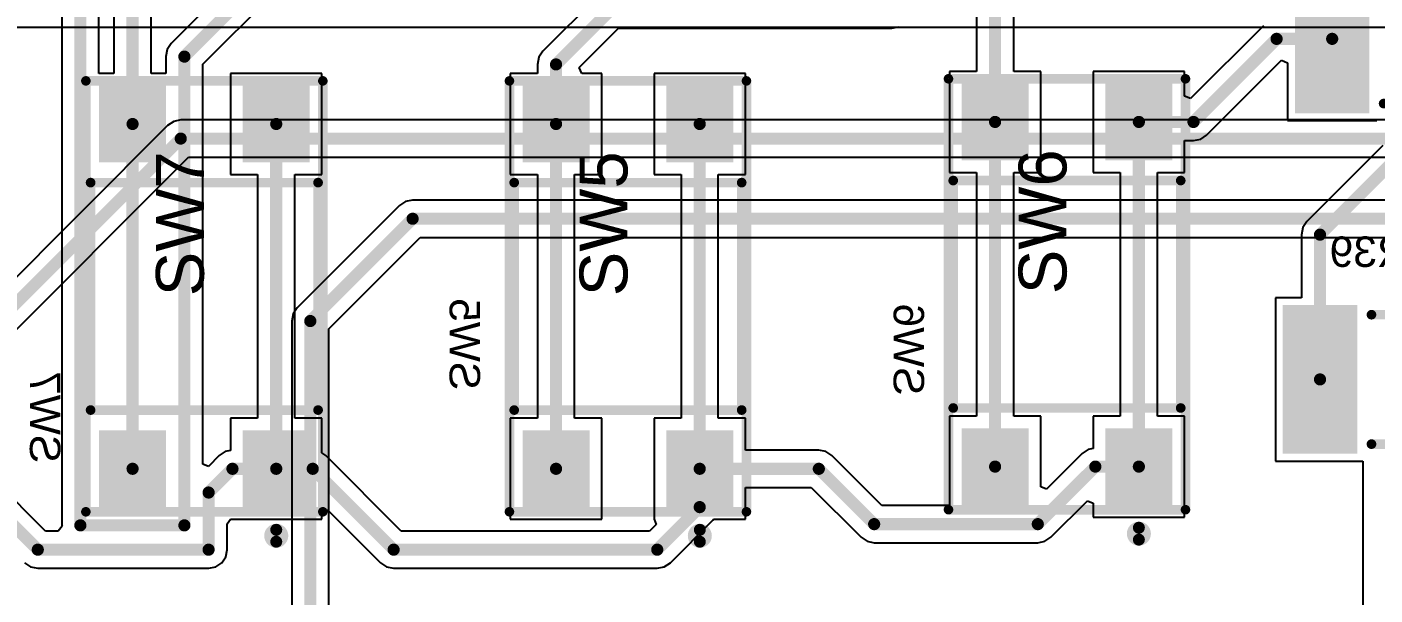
# Model space of a CAD drawing. Header units: inches. Extents: x -8.09 to -2.28, y -0.1 to 6.11.
# Drawn here: x -6.845 to -5.737, y 1.593 to 2.06 of the extents above; entities that cross this region are included whole.
import ezdxf

# ---------------------------------------------------------------- set-up
doc = ezdxf.new("R2010")
doc.units = ezdxf.units.IN
doc.header["$MEASUREMENT"] = 0
for name, color, linetype in [('BottomLayer', 5, 'Continuous'), ('Mechanical5', 56, 'Continuous'), ('TopLayer', 1, 'Continuous'), ('TopOverlay', 2, 'Continuous'), ('TopPaste', 8, 'Continuous'), ('TopSolder', 216, 'Continuous')]:
    doc.layers.add(name, color=color, linetype=linetype)
doc.styles.add('Arial', font='', dxfattribs={"height": 0.2})
doc.styles.get('Arial').set_extended_font_data('Arial')

# ---------------------------------------------------------------- blocks, each defined once
blk = doc.blocks.new('FP_TL3305AF260QG_MFG_28')
at = {"layer": 'TopLayer'}
for points in [[(-0.1732, 0.0866), (-0.1102, 0.0866), (-0.1102, 0.0315), (-0.1732, 0.0315)], [(0.1102, 0.0866), (0.1732, 0.0866), (0.1732, 0.0315), (0.1102, 0.0315)], [(-0.1732, -0.0315), (-0.1102, -0.0315), (-0.1102, -0.0866), (-0.1732, -0.0866)], [(0.1102, -0.0315), (0.1732, -0.0315), (0.1732, -0.0866), (0.1102, -0.0866)]]:
    blk.add_hatch(color=1, dxfattribs=at).paths.add_polyline_path(points)
at = {"layer": 'TopPaste'}
for points in [[(-0.1732, 0.0866), (-0.1102, 0.0866), (-0.1102, 0.0315), (-0.1732, 0.0315)], [(0.1102, 0.0866), (0.1732, 0.0866), (0.1732, 0.0315), (0.1102, 0.0315)], [(-0.1732, -0.0315), (-0.1102, -0.0315), (-0.1102, -0.0866), (-0.1732, -0.0866)], [(0.1102, -0.0315), (0.1732, -0.0315), (0.1732, -0.0866), (0.1102, -0.0866)]]:
    blk.add_hatch(color=8, dxfattribs=at).paths.add_polyline_path(points)
at = {"layer": 'TopSolder'}
for points in [[(-0.1732, 0.0866), (-0.1102, 0.0866), (-0.1102, 0.0315), (-0.1732, 0.0315)], [(0.1102, 0.0866), (0.1732, 0.0866), (0.1732, 0.0315), (0.1102, 0.0315)], [(-0.1732, -0.0315), (-0.1102, -0.0315), (-0.1102, -0.0866), (-0.1732, -0.0866)], [(0.1102, -0.0315), (0.1732, -0.0315), (0.1732, -0.0866), (0.1102, -0.0866)]]:
    blk.add_hatch(color=216, dxfattribs=at).paths.add_polyline_path(points)
at = {"layer": 'Mechanical5'}
for points in [[(-0.1772, 0.0974, 0.00787, 0.00787, 0), (-0.1772, -0.0974, 0.00787, 0.00787, 0)], [(-0.1772, 0.0974, 0.00787, 0.00787, 0), (0.1772, 0.0974, 0.00787, 0.00787, 0)], [(0.1772, 0.0974, 0.00787, 0.00787, 0), (0.1772, -0.0974, 0.00787, 0.00787, 0)], [(-0.1772, -0.0974, 0.00787, 0.00787, 0), (0.1772, -0.0974, 0.00787, 0.00787, 0)]]:
    blk.add_lwpolyline(points, format="xyseb", dxfattribs=at)
for points in [[(-0.1791, 0.0974, 0.00394, 0.00394, 1), (-0.1752, 0.0974, 0.00394, 0.00394, 1)], [(-0.1791, 0.0974, 0.00394, 0.00394, 1), (-0.1752, 0.0974, 0.00394, 0.00394, 1)], [(0.1752, 0.0974, 0.00394, 0.00394, 1), (0.1791, 0.0974, 0.00394, 0.00394, 1)], [(0.1752, 0.0974, 0.00394, 0.00394, 1), (0.1791, 0.0974, 0.00394, 0.00394, 1)], [(-0.1791, -0.0974, 0.00394, 0.00394, 1), (-0.1752, -0.0974, 0.00394, 0.00394, 1)], [(-0.1791, -0.0974, 0.00394, 0.00394, 1), (-0.1752, -0.0974, 0.00394, 0.00394, 1)], [(0.1752, -0.0974, 0.00394, 0.00394, 1), (0.1791, -0.0974, 0.00394, 0.00394, 1)], [(0.1752, -0.0974, 0.00394, 0.00394, 1), (0.1791, -0.0974, 0.00394, 0.00394, 1)]]:
    blk.add_lwpolyline(points, format="xyseb", close=True, dxfattribs=at)
at = {"layer": 'TopOverlay'}
for points in [[(-0.0935, 0.0935, 0.00787, 0.00787, 0), (-0.0935, -0.0935, 0.00787, 0.00787, 0)], [(-0.0935, 0.0935, 0.00787, 0.00787, 0), (0.0935, 0.0935, 0.00787, 0.00787, 0)], [(0.0935, 0.0935, 0.00787, 0.00787, 0), (0.0935, -0.0935, 0.00787, 0.00787, 0)], [(-0.0935, -0.0935, 0.00787, 0.00787, 0), (0.0935, -0.0935, 0.00787, 0.00787, 0)]]:
    blk.add_lwpolyline(points, format="xyseb", dxfattribs=at)
for points in [[(-0.0955, 0.0935, 0.00394, 0.00394, 1), (-0.0915, 0.0935, 0.00394, 0.00394, 1)], [(-0.0955, 0.0935, 0.00394, 0.00394, 1), (-0.0915, 0.0935, 0.00394, 0.00394, 1)], [(0.0915, 0.0935, 0.00394, 0.00394, 1), (0.0955, 0.0935, 0.00394, 0.00394, 1)], [(0.0915, 0.0935, 0.00394, 0.00394, 1), (0.0955, 0.0935, 0.00394, 0.00394, 1)], [(-0.1919, -0.0591, 0.00984, 0.00984, 1), (-0.2018, -0.0591, 0.00984, 0.00984, 1)], [(-0.2042, -0.0591, 0.00492, 0.00492, 1), (-0.1993, -0.0591, 0.00492, 0.00492, 1)], [(-0.1944, -0.0591, 0.00492, 0.00492, 1), (-0.1895, -0.0591, 0.00492, 0.00492, 1)], [(-0.0955, -0.0935, 0.00394, 0.00394, 1), (-0.0915, -0.0935, 0.00394, 0.00394, 1)], [(-0.0955, -0.0935, 0.00394, 0.00394, 1), (-0.0915, -0.0935, 0.00394, 0.00394, 1)], [(0.0915, -0.0935, 0.00394, 0.00394, 1), (0.0955, -0.0935, 0.00394, 0.00394, 1)], [(0.0915, -0.0935, 0.00394, 0.00394, 1), (0.0955, -0.0935, 0.00394, 0.00394, 1)]]:
    blk.add_lwpolyline(points, format="xyseb", close=True, dxfattribs=at)
at = {"layer": 'Mechanical5', "style": 'Arial'}
blk.add_text('SW7', height=0.03937, dxfattribs=at).set_placement((0, 0.0004))
blk = doc.blocks.new('FP_TL3305AF260QG_MFG_29')
at = {"layer": 'TopLayer'}
for points in [[(-0.1732, 0.0866), (-0.1102, 0.0866), (-0.1102, 0.0315), (-0.1732, 0.0315)], [(0.1102, 0.0866), (0.1732, 0.0866), (0.1732, 0.0315), (0.1102, 0.0315)], [(-0.1732, -0.0315), (-0.1102, -0.0315), (-0.1102, -0.0866), (-0.1732, -0.0866)], [(0.1102, -0.0315), (0.1732, -0.0315), (0.1732, -0.0866), (0.1102, -0.0866)]]:
    blk.add_hatch(color=1, dxfattribs=at).paths.add_polyline_path(points)
at = {"layer": 'TopPaste'}
for points in [[(-0.1732, 0.0866), (-0.1102, 0.0866), (-0.1102, 0.0315), (-0.1732, 0.0315)], [(0.1102, 0.0866), (0.1732, 0.0866), (0.1732, 0.0315), (0.1102, 0.0315)], [(-0.1732, -0.0315), (-0.1102, -0.0315), (-0.1102, -0.0866), (-0.1732, -0.0866)], [(0.1102, -0.0315), (0.1732, -0.0315), (0.1732, -0.0866), (0.1102, -0.0866)]]:
    blk.add_hatch(color=8, dxfattribs=at).paths.add_polyline_path(points)
at = {"layer": 'TopSolder'}
for points in [[(-0.1732, 0.0866), (-0.1102, 0.0866), (-0.1102, 0.0315), (-0.1732, 0.0315)], [(0.1102, 0.0866), (0.1732, 0.0866), (0.1732, 0.0315), (0.1102, 0.0315)], [(-0.1732, -0.0315), (-0.1102, -0.0315), (-0.1102, -0.0866), (-0.1732, -0.0866)], [(0.1102, -0.0315), (0.1732, -0.0315), (0.1732, -0.0866), (0.1102, -0.0866)]]:
    blk.add_hatch(color=216, dxfattribs=at).paths.add_polyline_path(points)
at = {"layer": 'Mechanical5'}
for points in [[(-0.1772, 0.0974, 0.00787, 0.00787, 0), (-0.1772, -0.0974, 0.00787, 0.00787, 0)], [(-0.1772, 0.0974, 0.00787, 0.00787, 0), (0.1772, 0.0974, 0.00787, 0.00787, 0)], [(0.1772, 0.0974, 0.00787, 0.00787, 0), (0.1772, -0.0974, 0.00787, 0.00787, 0)], [(-0.1772, -0.0974, 0.00787, 0.00787, 0), (0.1772, -0.0974, 0.00787, 0.00787, 0)]]:
    blk.add_lwpolyline(points, format="xyseb", dxfattribs=at)
for points in [[(-0.1791, 0.0974, 0.00394, 0.00394, 1), (-0.1752, 0.0974, 0.00394, 0.00394, 1)], [(-0.1791, 0.0974, 0.00394, 0.00394, 1), (-0.1752, 0.0974, 0.00394, 0.00394, 1)], [(0.1752, 0.0974, 0.00394, 0.00394, 1), (0.1791, 0.0974, 0.00394, 0.00394, 1)], [(0.1752, 0.0974, 0.00394, 0.00394, 1), (0.1791, 0.0974, 0.00394, 0.00394, 1)], [(-0.1791, -0.0974, 0.00394, 0.00394, 1), (-0.1752, -0.0974, 0.00394, 0.00394, 1)], [(-0.1791, -0.0974, 0.00394, 0.00394, 1), (-0.1752, -0.0974, 0.00394, 0.00394, 1)], [(0.1752, -0.0974, 0.00394, 0.00394, 1), (0.1791, -0.0974, 0.00394, 0.00394, 1)], [(0.1752, -0.0974, 0.00394, 0.00394, 1), (0.1791, -0.0974, 0.00394, 0.00394, 1)]]:
    blk.add_lwpolyline(points, format="xyseb", close=True, dxfattribs=at)
at = {"layer": 'TopOverlay'}
for points in [[(-0.0935, 0.0935, 0.00787, 0.00787, 0), (-0.0935, -0.0935, 0.00787, 0.00787, 0)], [(-0.0935, 0.0935, 0.00787, 0.00787, 0), (0.0935, 0.0935, 0.00787, 0.00787, 0)], [(0.0935, 0.0935, 0.00787, 0.00787, 0), (0.0935, -0.0935, 0.00787, 0.00787, 0)], [(-0.0935, -0.0935, 0.00787, 0.00787, 0), (0.0935, -0.0935, 0.00787, 0.00787, 0)]]:
    blk.add_lwpolyline(points, format="xyseb", dxfattribs=at)
for points in [[(-0.0955, 0.0935, 0.00394, 0.00394, 1), (-0.0915, 0.0935, 0.00394, 0.00394, 1)], [(-0.0955, 0.0935, 0.00394, 0.00394, 1), (-0.0915, 0.0935, 0.00394, 0.00394, 1)], [(0.0915, 0.0935, 0.00394, 0.00394, 1), (0.0955, 0.0935, 0.00394, 0.00394, 1)], [(0.0915, 0.0935, 0.00394, 0.00394, 1), (0.0955, 0.0935, 0.00394, 0.00394, 1)], [(-0.1919, -0.0591, 0.00984, 0.00984, 1), (-0.2018, -0.0591, 0.00984, 0.00984, 1)], [(-0.2042, -0.0591, 0.00492, 0.00492, 1), (-0.1993, -0.0591, 0.00492, 0.00492, 1)], [(-0.1944, -0.0591, 0.00492, 0.00492, 1), (-0.1895, -0.0591, 0.00492, 0.00492, 1)], [(-0.0955, -0.0935, 0.00394, 0.00394, 1), (-0.0915, -0.0935, 0.00394, 0.00394, 1)], [(-0.0955, -0.0935, 0.00394, 0.00394, 1), (-0.0915, -0.0935, 0.00394, 0.00394, 1)], [(0.0915, -0.0935, 0.00394, 0.00394, 1), (0.0955, -0.0935, 0.00394, 0.00394, 1)], [(0.0915, -0.0935, 0.00394, 0.00394, 1), (0.0955, -0.0935, 0.00394, 0.00394, 1)]]:
    blk.add_lwpolyline(points, format="xyseb", close=True, dxfattribs=at)
at = {"layer": 'Mechanical5', "style": 'Arial'}
blk.add_text('SW6', height=0.03937, dxfattribs=at).set_placement((0, 0.0004))
blk = doc.blocks.new('FP_TL3305AF260QG_MFG_30')
at = {"layer": 'TopLayer'}
for points in [[(-0.1732, 0.0866), (-0.1102, 0.0866), (-0.1102, 0.0315), (-0.1732, 0.0315)], [(0.1102, 0.0866), (0.1732, 0.0866), (0.1732, 0.0315), (0.1102, 0.0315)], [(-0.1732, -0.0315), (-0.1102, -0.0315), (-0.1102, -0.0866), (-0.1732, -0.0866)], [(0.1102, -0.0315), (0.1732, -0.0315), (0.1732, -0.0866), (0.1102, -0.0866)]]:
    blk.add_hatch(color=1, dxfattribs=at).paths.add_polyline_path(points)
at = {"layer": 'TopPaste'}
for points in [[(-0.1732, 0.0866), (-0.1102, 0.0866), (-0.1102, 0.0315), (-0.1732, 0.0315)], [(0.1102, 0.0866), (0.1732, 0.0866), (0.1732, 0.0315), (0.1102, 0.0315)], [(-0.1732, -0.0315), (-0.1102, -0.0315), (-0.1102, -0.0866), (-0.1732, -0.0866)], [(0.1102, -0.0315), (0.1732, -0.0315), (0.1732, -0.0866), (0.1102, -0.0866)]]:
    blk.add_hatch(color=8, dxfattribs=at).paths.add_polyline_path(points)
at = {"layer": 'TopSolder'}
for points in [[(-0.1732, 0.0866), (-0.1102, 0.0866), (-0.1102, 0.0315), (-0.1732, 0.0315)], [(0.1102, 0.0866), (0.1732, 0.0866), (0.1732, 0.0315), (0.1102, 0.0315)], [(-0.1732, -0.0315), (-0.1102, -0.0315), (-0.1102, -0.0866), (-0.1732, -0.0866)], [(0.1102, -0.0315), (0.1732, -0.0315), (0.1732, -0.0866), (0.1102, -0.0866)]]:
    blk.add_hatch(color=216, dxfattribs=at).paths.add_polyline_path(points)
at = {"layer": 'Mechanical5'}
for points in [[(-0.1772, 0.0974, 0.00787, 0.00787, 0), (-0.1772, -0.0974, 0.00787, 0.00787, 0)], [(-0.1772, 0.0974, 0.00787, 0.00787, 0), (0.1772, 0.0974, 0.00787, 0.00787, 0)], [(0.1772, 0.0974, 0.00787, 0.00787, 0), (0.1772, -0.0974, 0.00787, 0.00787, 0)], [(-0.1772, -0.0974, 0.00787, 0.00787, 0), (0.1772, -0.0974, 0.00787, 0.00787, 0)]]:
    blk.add_lwpolyline(points, format="xyseb", dxfattribs=at)
for points in [[(-0.1791, 0.0974, 0.00394, 0.00394, 1), (-0.1752, 0.0974, 0.00394, 0.00394, 1)], [(-0.1791, 0.0974, 0.00394, 0.00394, 1), (-0.1752, 0.0974, 0.00394, 0.00394, 1)], [(0.1752, 0.0974, 0.00394, 0.00394, 1), (0.1791, 0.0974, 0.00394, 0.00394, 1)], [(0.1752, 0.0974, 0.00394, 0.00394, 1), (0.1791, 0.0974, 0.00394, 0.00394, 1)], [(-0.1791, -0.0974, 0.00394, 0.00394, 1), (-0.1752, -0.0974, 0.00394, 0.00394, 1)], [(-0.1791, -0.0974, 0.00394, 0.00394, 1), (-0.1752, -0.0974, 0.00394, 0.00394, 1)], [(0.1752, -0.0974, 0.00394, 0.00394, 1), (0.1791, -0.0974, 0.00394, 0.00394, 1)], [(0.1752, -0.0974, 0.00394, 0.00394, 1), (0.1791, -0.0974, 0.00394, 0.00394, 1)]]:
    blk.add_lwpolyline(points, format="xyseb", close=True, dxfattribs=at)
at = {"layer": 'TopOverlay'}
for points in [[(-0.0935, 0.0935, 0.00787, 0.00787, 0), (-0.0935, -0.0935, 0.00787, 0.00787, 0)], [(-0.0935, 0.0935, 0.00787, 0.00787, 0), (0.0935, 0.0935, 0.00787, 0.00787, 0)], [(0.0935, 0.0935, 0.00787, 0.00787, 0), (0.0935, -0.0935, 0.00787, 0.00787, 0)], [(-0.0935, -0.0935, 0.00787, 0.00787, 0), (0.0935, -0.0935, 0.00787, 0.00787, 0)]]:
    blk.add_lwpolyline(points, format="xyseb", dxfattribs=at)
for points in [[(-0.0955, 0.0935, 0.00394, 0.00394, 1), (-0.0915, 0.0935, 0.00394, 0.00394, 1)], [(-0.0955, 0.0935, 0.00394, 0.00394, 1), (-0.0915, 0.0935, 0.00394, 0.00394, 1)], [(0.0915, 0.0935, 0.00394, 0.00394, 1), (0.0955, 0.0935, 0.00394, 0.00394, 1)], [(0.0915, 0.0935, 0.00394, 0.00394, 1), (0.0955, 0.0935, 0.00394, 0.00394, 1)], [(-0.1919, -0.0591, 0.00984, 0.00984, 1), (-0.2018, -0.0591, 0.00984, 0.00984, 1)], [(-0.2042, -0.0591, 0.00492, 0.00492, 1), (-0.1993, -0.0591, 0.00492, 0.00492, 1)], [(-0.1944, -0.0591, 0.00492, 0.00492, 1), (-0.1895, -0.0591, 0.00492, 0.00492, 1)], [(-0.0955, -0.0935, 0.00394, 0.00394, 1), (-0.0915, -0.0935, 0.00394, 0.00394, 1)], [(-0.0955, -0.0935, 0.00394, 0.00394, 1), (-0.0915, -0.0935, 0.00394, 0.00394, 1)], [(0.0915, -0.0935, 0.00394, 0.00394, 1), (0.0955, -0.0935, 0.00394, 0.00394, 1)], [(0.0915, -0.0935, 0.00394, 0.00394, 1), (0.0955, -0.0935, 0.00394, 0.00394, 1)]]:
    blk.add_lwpolyline(points, format="xyseb", close=True, dxfattribs=at)
at = {"layer": 'Mechanical5', "style": 'Arial'}
blk.add_text('SW5', height=0.03937, dxfattribs=at).set_placement((0, 0.0004))
blk = doc.blocks.new('RESC3226X70X40ML20T20_52')
at = {"layer": 'TopLayer'}
for points in [[(-0.0886, -0.0571), (-0.0886, 0.0571), (-0.0354, 0.0571), (-0.0354, -0.0571)], [(0.0354, -0.0571), (0.0354, 0.0571), (0.0886, 0.0571), (0.0886, -0.0571)]]:
    blk.add_hatch(color=1, dxfattribs=at).paths.add_polyline_path(points)
at = {"layer": 'TopPaste'}
for points in [[(-0.0886, -0.0571), (-0.0886, 0.0571), (-0.0354, 0.0571), (-0.0354, -0.0571)], [(0.0354, -0.0571), (0.0354, 0.0571), (0.0886, 0.0571), (0.0886, -0.0571)]]:
    blk.add_hatch(color=8, dxfattribs=at).paths.add_polyline_path(points)
at = {"layer": 'TopSolder'}
for points in [[(-0.0926, -0.0611), (-0.0926, 0.0611), (-0.0314, 0.0611), (-0.0314, -0.0611)], [(0.0314, -0.0611), (0.0314, 0.0611), (0.0926, 0.0611), (0.0926, -0.0611)]]:
    blk.add_hatch(color=216, dxfattribs=at).paths.add_polyline_path(points)
at = {"layer": 'TopOverlay'}
for points in [[(-0.0197, 0.0532, 0.00787, 0.00787, 0), (0.0197, 0.0532, 0.00787, 0.00787, 0)], [(-0.0197, -0.0532, 0.00787, 0.00787, 0), (0.0197, -0.0532, 0.00787, 0.00787, 0)]]:
    blk.add_lwpolyline(points, format="xyseb", dxfattribs=at)
for points in [[(-0.0217, 0.0532, 0.00394, 0.00394, 1), (-0.0177, 0.0532, 0.00394, 0.00394, 1)], [(0.0177, 0.0532, 0.00394, 0.00394, 1), (0.0217, 0.0532, 0.00394, 0.00394, 1)], [(-0.0217, -0.0532, 0.00394, 0.00394, 1), (-0.0177, -0.0532, 0.00394, 0.00394, 1)], [(0.0177, -0.0532, 0.00394, 0.00394, 1), (0.0217, -0.0532, 0.00394, 0.00394, 1)]]:
    blk.add_lwpolyline(points, format="xyseb", close=True, dxfattribs=at)
blk = doc.blocks.new('RESC3226X70X40ML20T20_54')
at = {"layer": 'TopLayer'}
for points in [[(-0.0886, -0.0571), (-0.0886, 0.0571), (-0.0354, 0.0571), (-0.0354, -0.0571)], [(0.0354, -0.0571), (0.0354, 0.0571), (0.0886, 0.0571), (0.0886, -0.0571)]]:
    blk.add_hatch(color=1, dxfattribs=at).paths.add_polyline_path(points)
at = {"layer": 'TopPaste'}
for points in [[(-0.0886, -0.0571), (-0.0886, 0.0571), (-0.0354, 0.0571), (-0.0354, -0.0571)], [(0.0354, -0.0571), (0.0354, 0.0571), (0.0886, 0.0571), (0.0886, -0.0571)]]:
    blk.add_hatch(color=8, dxfattribs=at).paths.add_polyline_path(points)
at = {"layer": 'TopSolder'}
for points in [[(-0.0926, -0.0611), (-0.0926, 0.0611), (-0.0314, 0.0611), (-0.0314, -0.0611)], [(0.0314, -0.0611), (0.0314, 0.0611), (0.0926, 0.0611), (0.0926, -0.0611)]]:
    blk.add_hatch(color=216, dxfattribs=at).paths.add_polyline_path(points)
at = {"layer": 'TopOverlay'}
for points in [[(-0.0197, 0.0532, 0.00787, 0.00787, 0), (0.0197, 0.0532, 0.00787, 0.00787, 0)], [(-0.0197, -0.0532, 0.00787, 0.00787, 0), (0.0197, -0.0532, 0.00787, 0.00787, 0)]]:
    blk.add_lwpolyline(points, format="xyseb", dxfattribs=at)
for points in [[(-0.0217, 0.0532, 0.00394, 0.00394, 1), (-0.0177, 0.0532, 0.00394, 0.00394, 1)], [(0.0177, 0.0532, 0.00394, 0.00394, 1), (0.0217, 0.0532, 0.00394, 0.00394, 1)], [(-0.0217, -0.0532, 0.00394, 0.00394, 1), (-0.0177, -0.0532, 0.00394, 0.00394, 1)], [(0.0177, -0.0532, 0.00394, 0.00394, 1), (0.0217, -0.0532, 0.00394, 0.00394, 1)]]:
    blk.add_lwpolyline(points, format="xyseb", close=True, dxfattribs=at)

msp = doc.modelspace()

# ---------------------------------------------------------------- linework, layer by layer
at = {"layer": 'BottomLayer'}
for p, q in [((-7.0168, 2.0597), (-5.5553, 2.0597)), ((-6.7293, 1.9788), (-7.7208, 0.9873)), ((-6.7243, 1.9821), (-6.7293, 1.9788)), ((-6.7185, 1.9833), (-6.7243, 1.9821)), ((-5.5601, 1.9833), (-6.7185, 1.9833)), ((-7.1348, 1.53), (-6.7121, 1.9527)), ((-6.7121, 1.9527), (-5.5653, 1.9527)), ((-6.5279, 1.9174), (-6.5338, 1.9162)), ((-5.6085, 1.9174), (-6.5279, 1.9174)), ((-6.5387, 1.9129), (-6.6228, 1.8288)), ((-6.5338, 1.9162), (-6.5387, 1.9129)), ((-6.5967, 1.8117), (-6.5216, 1.8868)), ((-6.5216, 1.8868), (-5.7223, 1.8868)), ((-6.6228, 1.8288), (-6.6261, 1.8239)), ((-6.6261, 1.8239), (-6.6273, 1.818)), ((-6.6273, 1.818), (-6.6273, 1.4933)), ((-6.5967, 1.4816), (-6.5967, 1.8117))]:
    msp.add_line(p, q, dxfattribs=at)
for points in [[(-7.71, 0.9765, 0.01, 0.01, 0), (-6.7185, 1.968, 0.01, 0.01, 0)], [(-6.7185, 1.968, 0.01, 0.01, 0), (-5.0725, 1.968, 0.01, 0.01, 0)], [(-6.612, 1.818, 0.01, 0.01, 0), (-6.5279, 1.9021, 0.01, 0.01, 0)], [(-6.5279, 1.9021, 0.01, 0.01, 0), (-5.6085, 1.9021, 0.01, 0.01, 0)], [(-6.612, 1.45, 0.01, 0.01, 0), (-6.612, 1.818, 0.01, 0.01, 0)]]:
    msp.add_lwpolyline(points, format="xyseb", dxfattribs=at)
for points in [[(-6.721, 1.968, 0.005, 0.005, 1), (-6.716, 1.968, 0.005, 0.005, 1)], [(-6.721, 1.968, 0.005, 0.005, 1), (-6.716, 1.968, 0.005, 0.005, 1)], [(-6.5304, 1.9021, 0.005, 0.005, 1), (-6.5254, 1.9021, 0.005, 0.005, 1)], [(-6.5304, 1.9021, 0.005, 0.005, 1), (-6.5254, 1.9021, 0.005, 0.005, 1)], [(-6.6145, 1.818, 0.005, 0.005, 1), (-6.6095, 1.818, 0.005, 0.005, 1)], [(-6.6145, 1.818, 0.005, 0.005, 1), (-6.6095, 1.818, 0.005, 0.005, 1)]]:
    msp.add_lwpolyline(points, format="xyseb", close=True, dxfattribs=at)
at = {"layer": 'TopLayer'}
for p, q in [((-6.7428, 2.0215), (-6.7428, 2.106)), ((-6.6562, 2.1164), (-6.7264, 2.0463)), ((-6.7734, 2.1022), (-6.7734, 2.0215)), ((-6.7003, 2.0291), (-6.6301, 2.0992)), ((-6.3758, 2.0848), (-6.4208, 2.0398)), ((-6.8163, 2.0727), (-6.8163, 1.65)), ((-6.7857, 2.0215), (-6.7857, 2.079)), ((-6.0643, 2.0799), (-6.0643, 2.0232)), ((-6.0338, 2.0232), (-6.0338, 2.0736)), ((-6.3909, 2.0265), (-6.3587, 2.0587)), ((-6.3587, 2.0587), (-6.1341, 2.0587)), ((-6.1341, 2.0587), (-6.1282, 2.0599)), ((-5.8285, 2.0608), (-5.8884, 2.001)), ((-6.7297, 2.0413), (-6.7308, 2.0354)), ((-6.7264, 2.0463), (-6.7297, 2.0413)), ((-6.4208, 2.0398), (-6.4241, 2.0349)), ((-6.7308, 2.0354), (-6.7308, 2.0215)), ((-6.7003, 1.7004), (-6.7003, 2.0291)), ((-6.4241, 2.0349), (-6.4253, 2.029)), ((-6.4253, 2.029), (-6.4253, 2.0215)), ((-5.8752, 1.9709), (-5.8136, 2.0325)), ((-5.8136, 2.0325), (-5.8086, 2.0304)), ((-5.8086, 2.0304), (-5.8086, 1.9829)), ((-6.7734, 2.0215), (-6.7857, 2.0215)), ((-6.7308, 2.0215), (-6.7428, 2.0215)), ((-6.6024, 2.0215), (-6.6776, 2.0215)), ((-6.6776, 2.0215), (-6.6776, 1.9385)), ((-6.6024, 1.9385), (-6.6024, 2.0215)), ((-6.4253, 2.0215), (-6.4476, 2.0215)), ((-6.4476, 2.0215), (-6.4476, 1.9385)), ((-6.3888, 2.0215), (-6.3909, 2.0265)), ((-6.3724, 2.0215), (-6.3888, 2.0215)), ((-6.3724, 1.9385), (-6.3724, 2.0215)), ((-6.2543, 2.0215), (-6.3294, 2.0215)), ((-6.3294, 2.0215), (-6.3294, 1.9385)), ((-6.2543, 1.9385), (-6.2543, 2.0215)), ((-6.0643, 2.0232), (-6.0866, 2.0232)), ((-6.0866, 2.0232), (-6.0866, 1.9402)), ((-6.0115, 2.0232), (-6.0338, 2.0232)), ((-6.0115, 1.9402), (-6.0115, 2.0232)), ((-5.8934, 2.0232), (-5.9685, 2.0232)), ((-5.9685, 2.0232), (-5.9685, 1.9402)), ((-5.8934, 2.003), (-5.8934, 2.0232)), ((-5.8884, 2.001), (-5.8934, 2.003)), ((-5.8086, 1.9829), (-5.7354, 1.9829)), ((-5.8934, 1.9402), (-5.8934, 1.9664)), ((-5.8934, 1.9664), (-5.886, 1.9664)), ((-5.886, 1.9664), (-5.8801, 1.9676)), ((-5.8801, 1.9676), (-5.8752, 1.9709)), ((-5.7303, 1.9623), (-5.7928, 1.8998)), ((-6.0866, 1.9402), (-6.0643, 1.9402)), ((-6.0643, 1.9402), (-6.0643, 1.7398)), ((-6.0338, 1.7398), (-6.0338, 1.9402)), ((-6.0338, 1.9402), (-6.0115, 1.9402)), ((-5.9685, 1.9402), (-5.9462, 1.9402)), ((-5.9462, 1.9402), (-5.9462, 1.7398)), ((-5.9157, 1.7398), (-5.9157, 1.9402)), ((-5.9157, 1.9402), (-5.8934, 1.9402)), ((-6.6776, 1.9385), (-6.6553, 1.9385)), ((-6.6553, 1.9385), (-6.6553, 1.738)), ((-6.6247, 1.738), (-6.6247, 1.9385)), ((-6.6247, 1.9385), (-6.6024, 1.9385)), ((-6.4476, 1.9385), (-6.4253, 1.9385)), ((-6.4253, 1.9385), (-6.4253, 1.738)), ((-6.3947, 1.738), (-6.3947, 1.9385)), ((-6.3947, 1.9385), (-6.3724, 1.9385)), ((-6.3294, 1.9385), (-6.3072, 1.9385)), ((-6.3072, 1.9385), (-6.3072, 1.738)), ((-6.2766, 1.738), (-6.2766, 1.9385)), ((-6.2766, 1.9385), (-6.2543, 1.9385)), ((-5.7928, 1.8998), (-5.7961, 1.8948)), ((-5.7961, 1.8948), (-5.7973, 1.889)), ((-5.7973, 1.889), (-5.7973, 1.8371)), ((-5.7973, 1.8371), (-5.8186, 1.8371)), ((-5.8186, 1.8371), (-5.8186, 1.7029)), ((-6.6553, 1.738), (-6.6776, 1.738)), ((-6.6776, 1.738), (-6.6776, 1.7115)), ((-6.6024, 1.738), (-6.6247, 1.738)), ((-6.6024, 1.7095), (-6.6024, 1.738)), ((-6.4253, 1.738), (-6.4476, 1.738)), ((-6.4476, 1.738), (-6.4476, 1.655)), ((-6.3724, 1.738), (-6.3947, 1.738)), ((-6.3724, 1.655), (-6.3724, 1.738)), ((-6.3072, 1.738), (-6.3294, 1.738)), ((-6.3294, 1.738), (-6.3294, 1.655)), ((-6.2543, 1.738), (-6.2766, 1.738)), ((-6.2543, 1.7118), (-6.2543, 1.738)), ((-6.0643, 1.7398), (-6.0866, 1.7398)), ((-6.0866, 1.7398), (-6.0866, 1.6663)), ((-6.0115, 1.7398), (-6.0338, 1.7398)), ((-6.0115, 1.6817), (-6.0115, 1.7398)), ((-5.9462, 1.7398), (-5.9685, 1.7398)), ((-5.9685, 1.7398), (-5.9685, 1.7132)), ((-5.8934, 1.7398), (-5.9157, 1.7398)), ((-5.8934, 1.6568), (-5.8934, 1.7398)), ((-6.6868, 1.7074), (-6.6956, 1.6985)), ((-6.6819, 1.7107), (-6.6868, 1.7074)), ((-6.6776, 1.7115), (-6.6819, 1.7107)), ((-6.5992, 1.7074), (-6.6024, 1.7095)), ((-6.5372, 1.6453), (-6.5992, 1.7074)), ((-6.194, 1.7118), (-6.2543, 1.7118)), ((-6.1881, 1.7107), (-6.194, 1.7118)), ((-6.1832, 1.7074), (-6.1881, 1.7107)), ((-6.1421, 1.6663), (-6.1832, 1.7074)), ((-5.9775, 1.7091), (-6.0069, 1.6798)), ((-5.9726, 1.7124), (-5.9775, 1.7091)), ((-5.9685, 1.7132), (-5.9726, 1.7124)), ((-6.8297, 1.6453), (-6.8885, 1.7041)), ((-6.6956, 1.6985), (-6.7003, 1.7004)), ((-5.8186, 1.7029), (-5.7467, 1.7029)), ((-5.7467, 1.7029), (-5.7467, 1.3122)), ((-6.2543, 1.655), (-6.2543, 1.6812)), ((-6.2543, 1.6812), (-6.2003, 1.6812)), ((-6.2003, 1.6812), (-6.1593, 1.6402)), ((-6.0069, 1.6798), (-6.0115, 1.6817)), ((-6.6024, 1.6608), (-6.5978, 1.6627)), ((-6.5978, 1.6627), (-6.5543, 1.6192)), ((-6.0866, 1.6663), (-6.1421, 1.6663)), ((-6.0032, 1.6402), (-5.9731, 1.6702)), ((-5.9731, 1.6702), (-5.9685, 1.6683)), ((-5.9685, 1.6683), (-5.9685, 1.6568)), ((-6.6803, 1.6512), (-6.6776, 1.655)), ((-6.6803, 1.63), (-6.6803, 1.6512)), ((-6.6776, 1.655), (-6.6024, 1.655)), ((-6.6024, 1.655), (-6.6024, 1.6608)), ((-6.4476, 1.655), (-6.3724, 1.655)), ((-6.3294, 1.655), (-6.3294, 1.655)), ((-6.3294, 1.655), (-6.3277, 1.6508)), ((-6.316, 1.6192), (-6.2811, 1.6542)), ((-6.2811, 1.6542), (-6.2805, 1.655)), ((-6.2805, 1.655), (-6.2543, 1.655)), ((-5.9685, 1.6568), (-5.8934, 1.6568)), ((-6.8193, 1.6453), (-6.8297, 1.6453)), ((-6.8161, 1.6492), (-6.8193, 1.6453)), ((-6.8163, 1.65), (-6.8161, 1.6492)), ((-6.3332, 1.6453), (-6.5372, 1.6453)), ((-6.3277, 1.6508), (-6.3332, 1.6453)), ((-6.1593, 1.6402), (-6.1543, 1.6369)), ((-6.0081, 1.6369), (-6.0032, 1.6402)), ((-6.6814, 1.6242), (-6.6803, 1.63)), ((-6.1543, 1.6369), (-6.1485, 1.6357)), ((-6.1485, 1.6357), (-6.014, 1.6357)), ((-6.014, 1.6357), (-6.0081, 1.6369)), ((-6.8469, 1.6192), (-6.8419, 1.6159)), ((-6.6897, 1.6159), (-6.6847, 1.6192)), ((-6.6847, 1.6192), (-6.6814, 1.6242)), ((-6.5543, 1.6192), (-6.5494, 1.6159)), ((-6.321, 1.6159), (-6.316, 1.6192)), ((-6.8419, 1.6159), (-6.836, 1.6147)), ((-6.836, 1.6147), (-6.6955, 1.6147)), ((-6.6955, 1.6147), (-6.6897, 1.6159)), ((-6.5494, 1.6159), (-6.5435, 1.6147)), ((-6.5435, 1.6147), (-6.3269, 1.6147)), ((-6.3269, 1.6147), (-6.321, 1.6159))]:
    msp.add_line(p, q, dxfattribs=at)
for points in [[(-6.7581, 1.98, 0.01, 0.01, 0), (-6.7581, 2.106, 0.01, 0.01, 0)], [(-6.7156, 2.0354, 0.01, 0.01, 0), (-6.6409, 2.1101, 0.01, 0.01, 0)], [(-6.801, 1.65, 0.01, 0.01, 0), (-6.801, 2.079, 0.01, 0.01, 0)], [(-6.0491, 1.9817, 0.01, 0.01, 0), (-6.0491, 2.0799, 0.01, 0.01, 0)], [(-6.41, 2.029, 0.01, 0.01, 0), (-6.365, 2.074, 0.01, 0.01, 0)], [(-5.886, 1.9817, 0.01, 0.01, 0), (-5.8177, 2.05, 0.01, 0.01, 0)], [(-5.8177, 2.05, 0.01, 0.01, 0), (-5.772, 2.05, 0.01, 0.01, 0)], [(-6.7156, 1.65, 0.01, 0.01, 0), (-6.7156, 2.0354, 0.01, 0.01, 0)], [(-6.41, 1.98, 0.01, 0.01, 0), (-6.41, 2.029, 0.01, 0.01, 0)], [(-6.7581, 1.6965, 0.01, 0.01, 0), (-6.7581, 1.98, 0.01, 0.01, 0)], [(-6.64, 1.6965, 0.01, 0.01, 0), (-6.64, 1.98, 0.01, 0.01, 0)], [(-6.41, 1.6965, 0.01, 0.01, 0), (-6.41, 1.98, 0.01, 0.01, 0)], [(-6.2919, 1.6965, 0.01, 0.01, 0), (-6.2919, 1.98, 0.01, 0.01, 0)], [(-6.0491, 1.6983, 0.01, 0.01, 0), (-6.0491, 1.9817, 0.01, 0.01, 0)], [(-5.9309, 1.6983, 0.01, 0.01, 0), (-5.9309, 1.9817, 0.01, 0.01, 0)], [(-5.9309, 1.9817, 0.01, 0.01, 0), (-5.886, 1.9817, 0.01, 0.01, 0)], [(-5.782, 1.889, 0.01, 0.01, 0), (-5.715, 1.956, 0.01, 0.01, 0)], [(-5.782, 1.77, 0.01, 0.01, 0), (-5.782, 1.889, 0.01, 0.01, 0)], [(-6.8993, 1.6933, 0.01, 0.01, 0), (-6.836, 1.63, 0.01, 0.01, 0)], [(-6.6955, 1.677, 0.01, 0.01, 0), (-6.676, 1.6965, 0.01, 0.01, 0)], [(-6.676, 1.6965, 0.01, 0.01, 0), (-6.64, 1.6965, 0.01, 0.01, 0)], [(-6.64, 1.6965, 0.01, 0.01, 0), (-6.61, 1.6965, 0.01, 0.01, 0)], [(-6.61, 1.6965, 0.01, 0.01, 0), (-6.5435, 1.63, 0.01, 0.01, 0)], [(-6.2919, 1.665, 0.01, 0.01, 0), (-6.2919, 1.6965, 0.01, 0.01, 0)], [(-6.2919, 1.6965, 0.01, 0.01, 0), (-6.194, 1.6965, 0.01, 0.01, 0)], [(-6.194, 1.6965, 0.01, 0.01, 0), (-6.1485, 1.651, 0.01, 0.01, 0)], [(-6.014, 1.651, 0.01, 0.01, 0), (-5.9667, 1.6983, 0.01, 0.01, 0)], [(-5.9667, 1.6983, 0.01, 0.01, 0), (-5.9309, 1.6983, 0.01, 0.01, 0)], [(-6.6955, 1.63, 0.01, 0.01, 0), (-6.6955, 1.677, 0.01, 0.01, 0)], [(-6.3269, 1.63, 0.01, 0.01, 0), (-6.2919, 1.665, 0.01, 0.01, 0)], [(-6.801, 1.65, 0.01, 0.01, 0), (-6.7156, 1.65, 0.01, 0.01, 0)], [(-6.1485, 1.651, 0.01, 0.01, 0), (-6.014, 1.651, 0.01, 0.01, 0)], [(-6.836, 1.63, 0.01, 0.01, 0), (-6.6955, 1.63, 0.01, 0.01, 0)], [(-6.5435, 1.63, 0.01, 0.01, 0), (-6.3269, 1.63, 0.01, 0.01, 0)]]:
    msp.add_lwpolyline(points, format="xyseb", dxfattribs=at)
for points in [[(-5.8202, 2.05, 0.005, 0.005, 1), (-5.8152, 2.05, 0.005, 0.005, 1)], [(-5.8202, 2.05, 0.005, 0.005, 1), (-5.8152, 2.05, 0.005, 0.005, 1)], [(-5.7745, 2.05, 0.005, 0.005, 1), (-5.7695, 2.05, 0.005, 0.005, 1)], [(-6.718, 2.0354, 0.005, 0.005, 1), (-6.713, 2.0354, 0.005, 0.005, 1)], [(-6.718, 2.0354, 0.005, 0.005, 1), (-6.713, 2.0354, 0.005, 0.005, 1)], [(-6.4125, 2.029, 0.005, 0.005, 1), (-6.4075, 2.029, 0.005, 0.005, 1)], [(-6.4125, 2.029, 0.005, 0.005, 1), (-6.4075, 2.029, 0.005, 0.005, 1)], [(-6.7606, 1.98, 0.005, 0.005, 1), (-6.7556, 1.98, 0.005, 0.005, 1)], [(-6.7606, 1.98, 0.005, 0.005, 1), (-6.7556, 1.98, 0.005, 0.005, 1)], [(-6.6425, 1.98, 0.005, 0.005, 1), (-6.6375, 1.98, 0.005, 0.005, 1)], [(-6.4125, 1.98, 0.005, 0.005, 1), (-6.4075, 1.98, 0.005, 0.005, 1)], [(-6.4125, 1.98, 0.005, 0.005, 1), (-6.4075, 1.98, 0.005, 0.005, 1)], [(-6.2944, 1.98, 0.005, 0.005, 1), (-6.2894, 1.98, 0.005, 0.005, 1)], [(-6.0516, 1.9817, 0.005, 0.005, 1), (-6.0466, 1.9817, 0.005, 0.005, 1)], [(-6.0516, 1.9817, 0.005, 0.005, 1), (-6.0466, 1.9817, 0.005, 0.005, 1)], [(-5.9334, 1.9817, 0.005, 0.005, 1), (-5.9284, 1.9817, 0.005, 0.005, 1)], [(-5.9334, 1.9817, 0.005, 0.005, 1), (-5.9284, 1.9817, 0.005, 0.005, 1)], [(-5.8885, 1.9817, 0.005, 0.005, 1), (-5.8835, 1.9817, 0.005, 0.005, 1)], [(-5.8885, 1.9817, 0.005, 0.005, 1), (-5.8835, 1.9817, 0.005, 0.005, 1)], [(-5.7845, 1.889, 0.005, 0.005, 1), (-5.7795, 1.889, 0.005, 0.005, 1)], [(-5.7845, 1.889, 0.005, 0.005, 1), (-5.7795, 1.889, 0.005, 0.005, 1)], [(-5.7845, 1.77, 0.005, 0.005, 1), (-5.7795, 1.77, 0.005, 0.005, 1)], [(-6.7606, 1.6965, 0.005, 0.005, 1), (-6.7556, 1.6965, 0.005, 0.005, 1)], [(-6.6785, 1.6965, 0.005, 0.005, 1), (-6.6735, 1.6965, 0.005, 0.005, 1)], [(-6.6785, 1.6965, 0.005, 0.005, 1), (-6.6735, 1.6965, 0.005, 0.005, 1)], [(-6.6425, 1.6965, 0.005, 0.005, 1), (-6.6375, 1.6965, 0.005, 0.005, 1)], [(-6.6425, 1.6965, 0.005, 0.005, 1), (-6.6375, 1.6965, 0.005, 0.005, 1)], [(-6.6425, 1.6965, 0.005, 0.005, 1), (-6.6375, 1.6965, 0.005, 0.005, 1)], [(-6.6125, 1.6965, 0.005, 0.005, 1), (-6.6075, 1.6965, 0.005, 0.005, 1)], [(-6.6125, 1.6965, 0.005, 0.005, 1), (-6.6075, 1.6965, 0.005, 0.005, 1)], [(-6.4125, 1.6965, 0.005, 0.005, 1), (-6.4075, 1.6965, 0.005, 0.005, 1)], [(-6.2944, 1.6965, 0.005, 0.005, 1), (-6.2894, 1.6965, 0.005, 0.005, 1)], [(-6.2944, 1.6965, 0.005, 0.005, 1), (-6.2894, 1.6965, 0.005, 0.005, 1)], [(-6.2944, 1.6965, 0.005, 0.005, 1), (-6.2894, 1.6965, 0.005, 0.005, 1)], [(-6.1965, 1.6965, 0.005, 0.005, 1), (-6.1915, 1.6965, 0.005, 0.005, 1)], [(-6.1965, 1.6965, 0.005, 0.005, 1), (-6.1915, 1.6965, 0.005, 0.005, 1)], [(-6.0516, 1.6983, 0.005, 0.005, 1), (-6.0466, 1.6983, 0.005, 0.005, 1)], [(-5.9692, 1.6983, 0.005, 0.005, 1), (-5.9642, 1.6983, 0.005, 0.005, 1)], [(-5.9692, 1.6983, 0.005, 0.005, 1), (-5.9642, 1.6983, 0.005, 0.005, 1)], [(-5.9334, 1.6983, 0.005, 0.005, 1), (-5.9284, 1.6983, 0.005, 0.005, 1)], [(-5.9334, 1.6983, 0.005, 0.005, 1), (-5.9284, 1.6983, 0.005, 0.005, 1)], [(-6.6981, 1.677, 0.005, 0.005, 1), (-6.6931, 1.677, 0.005, 0.005, 1)], [(-6.6981, 1.677, 0.005, 0.005, 1), (-6.6931, 1.677, 0.005, 0.005, 1)], [(-6.2944, 1.665, 0.005, 0.005, 1), (-6.2894, 1.665, 0.005, 0.005, 1)], [(-6.2944, 1.665, 0.005, 0.005, 1), (-6.2894, 1.665, 0.005, 0.005, 1)], [(-6.8035, 1.65, 0.005, 0.005, 1), (-6.7985, 1.65, 0.005, 0.005, 1)], [(-6.8035, 1.65, 0.005, 0.005, 1), (-6.7985, 1.65, 0.005, 0.005, 1)], [(-6.718, 1.65, 0.005, 0.005, 1), (-6.713, 1.65, 0.005, 0.005, 1)], [(-6.718, 1.65, 0.005, 0.005, 1), (-6.713, 1.65, 0.005, 0.005, 1)], [(-6.151, 1.651, 0.005, 0.005, 1), (-6.146, 1.651, 0.005, 0.005, 1)], [(-6.151, 1.651, 0.005, 0.005, 1), (-6.146, 1.651, 0.005, 0.005, 1)], [(-6.0165, 1.651, 0.005, 0.005, 1), (-6.0115, 1.651, 0.005, 0.005, 1)], [(-6.0165, 1.651, 0.005, 0.005, 1), (-6.0115, 1.651, 0.005, 0.005, 1)], [(-6.8385, 1.63, 0.005, 0.005, 1), (-6.8335, 1.63, 0.005, 0.005, 1)], [(-6.8385, 1.63, 0.005, 0.005, 1), (-6.8335, 1.63, 0.005, 0.005, 1)], [(-6.6981, 1.63, 0.005, 0.005, 1), (-6.6931, 1.63, 0.005, 0.005, 1)], [(-6.6981, 1.63, 0.005, 0.005, 1), (-6.6931, 1.63, 0.005, 0.005, 1)], [(-6.546, 1.63, 0.005, 0.005, 1), (-6.541, 1.63, 0.005, 0.005, 1)], [(-6.546, 1.63, 0.005, 0.005, 1), (-6.541, 1.63, 0.005, 0.005, 1)], [(-6.3293, 1.63, 0.005, 0.005, 1), (-6.3243, 1.63, 0.005, 0.005, 1)], [(-6.3293, 1.63, 0.005, 0.005, 1), (-6.3243, 1.63, 0.005, 0.005, 1)]]:
    msp.add_lwpolyline(points, format="xyseb", close=True, dxfattribs=at)

# ---------------------------------------------------------------- block references
for name, p in [('RESC3226X70X40ML20T20_54', (-5.71, 2.05)), ('RESC3226X70X40ML20T20_52', (-5.72, 1.77))]:
    msp.add_blockref(name, p)
at = {"rotation": 90}
for name, p in [('FP_TL3305AF260QG_MFG_28', (-6.6991, 1.8383)), ('FP_TL3305AF260QG_MFG_30', (-6.3509, 1.8383)), ('FP_TL3305AF260QG_MFG_29', (-5.99, 1.84))]:
    msp.add_blockref(name, p, dxfattribs=at)

# ---------------------------------------------------------------- texts
at = {"layer": 'TopOverlay', "style": 'Arial', "text_generation_flag": 2}
msp.add_text('R39', height=0.025, dxfattribs=at).set_placement((-5.71, 1.8625))
for s, p in [('SW5', (-6.4975, 1.7611)), ('SW6', (-6.1325, 1.7567)), ('SW7', (-6.8425, 1.7011))]:
    msp.add_text(s, height=0.025, rotation=270, dxfattribs=at).set_placement(p)

doc.saveas('drawing.dxf')
